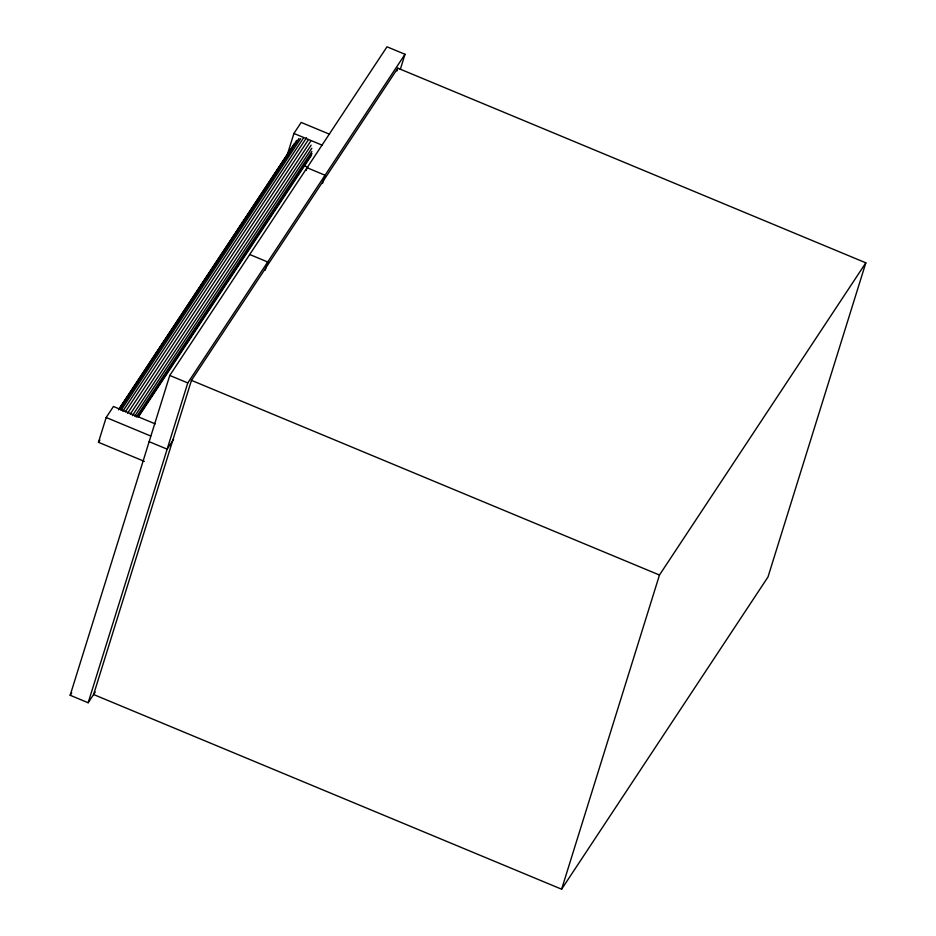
<?xml version="1.0" encoding="UTF-8"?>
<svg xmlns="http://www.w3.org/2000/svg" width="936" height="936" viewBox="0 0 936 936"><rect width="100%" height="100%" fill="white"/><g stroke="black" fill="none" stroke-linecap="round" stroke-linejoin="round"><path stroke-width="1.4" d="M144.319 461.366L98.456 442.283L106.177 417.491L113.443 406.493L155.259 423.891M95.215 692.078L88.159 702.749L70.165 695.261L169.767 375.453L387.013 46.8L405.007 54.288L400.28 69.463M88.159 702.749L187.773 382.941L405.007 54.288M191.459 380.355L93.6 694.524L561.623 889.2L767.988 576.997L865.835 262.829L397.812 68.152L191.459 380.355L659.47 575.032L865.835 262.829M286.638 156.85L293.927 133.438L301.205 122.441L329.53 134.222M265.134 270.282L267.708 261.998L249.713 254.51M306.212 170.504L307.066 167.743L325.073 175.231L322.487 183.503M396.946 70.937L397.812 68.152M561.623 889.2L659.47 575.032M118.521 409.699L294.079 144.109M118.732 409.64L296.7 140.4M119.668 409.009L122.885 404.13M124.5 401.696L128.524 395.6M130.127 393.167L134.164 387.071M135.767 384.637L150.263 362.712M153.481 357.833L157.517 351.749M159.12 349.303L163.145 343.219M164.759 340.774L168.784 334.69M170.399 332.257L174.424 326.161M176.038 323.727L184.895 310.319M188.113 305.452L192.137 299.356M193.752 296.923L197.777 290.827M199.391 288.393L203.416 282.298M205.019 279.864L209.044 273.768M210.659 271.335L220.323 256.721M222.745 253.059L225.155 249.409M228.372 244.53L232.397 238.446M234.012 236.001L238.036 229.917M239.651 227.483L243.676 221.387M245.29 218.954L259.787 197.016M263.004 192.149L267.029 186.053M268.644 183.62L272.668 177.524M274.283 175.09L278.308 168.995M279.911 166.561L292.804 147.069M120.159 408.997L298.935 138.528M98.456 442.283L99.906 440.084M121.048 410.331L300.62 138.645M122.827 411.278L303.217 138.376M125.342 411.863L306.528 137.744M127.6 413.256L307.979 140.353M130.244 414.157L310.635 141.254M132.374 415.631L311.138 145.162M134.667 416.274L311.84 148.239M136.305 417.093L311.863 151.503M158.512 385L160.934 381.338M164.151 376.471L166.573 372.82M193.144 332.608L195.554 328.957M198.783 324.078L201.193 320.428M233.403 271.697L235.825 268.035M239.043 263.168L241.465 259.518M268.035 219.305L270.445 215.654M273.675 210.775L276.085 207.125M302.667 166.924L305.077 163.262M138.072 416.66L312.016 153.504M138.2 417.245L311.548 155.247M173.546 439.487L167.146 449.163L149.152 441.675M70.165 695.261L71.733 692.886M293.927 133.438L322.253 145.22M303.744 165.532L307.792 167.205M169.767 375.453L187.773 382.941M106.177 417.491L150.684 436.012"/></g></svg>
